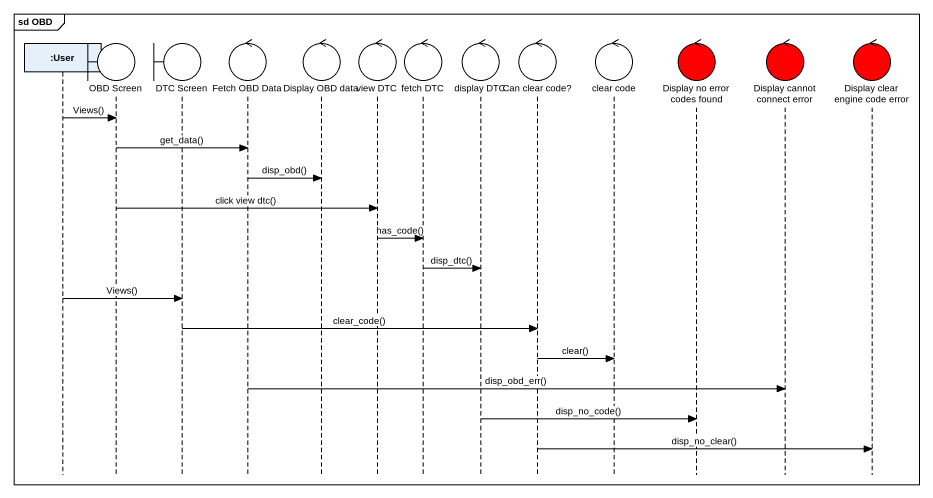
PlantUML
@startuml
mainframe sd OBD
hide footbox
participant ":User" as User
boundary "OBD Screen" as OBD_Screen
boundary "DTC Screen" as DTC_Screen
control "Fetch OBD Data" as Fetch_OBD_Data
control "Display OBD data" as Display_OBD_data
control "view DTC" as view_DTC
control "fetch DTC" as fetch_DTC
control "display DTC" as display_DTC
control "Can clear code?" as Can_clear_code
control "clear code" as clear_code
control "Display no error codes found" as Display_no_error_codes_found #FF0000
control "Display cannot connect error" as Display_cannot_connect_error #FF0000
control "Display clear engine code error" as Display_clear_engine_code #FF0000

User -> OBD_Screen : Views()
OBD_Screen -> Fetch_OBD_Data : get_data()
Fetch_OBD_Data -> Display_OBD_data : disp_obd()
OBD_Screen -> view_DTC : click view dtc()
view_DTC -> fetch_DTC : has_code()
fetch_DTC -> display_DTC : disp_dtc()
User -> DTC_Screen : Views()
DTC_Screen -> Can_clear_code : clear_code()
Can_clear_code -> clear_code : clear()
Fetch_OBD_Data -> Display_cannot_connect_error : disp_obd_err()
display_DTC -> Display_no_error_codes_found : disp_no_code()
Can_clear_code -> Display_clear_engine_code : disp_no_clear()
@enduml
